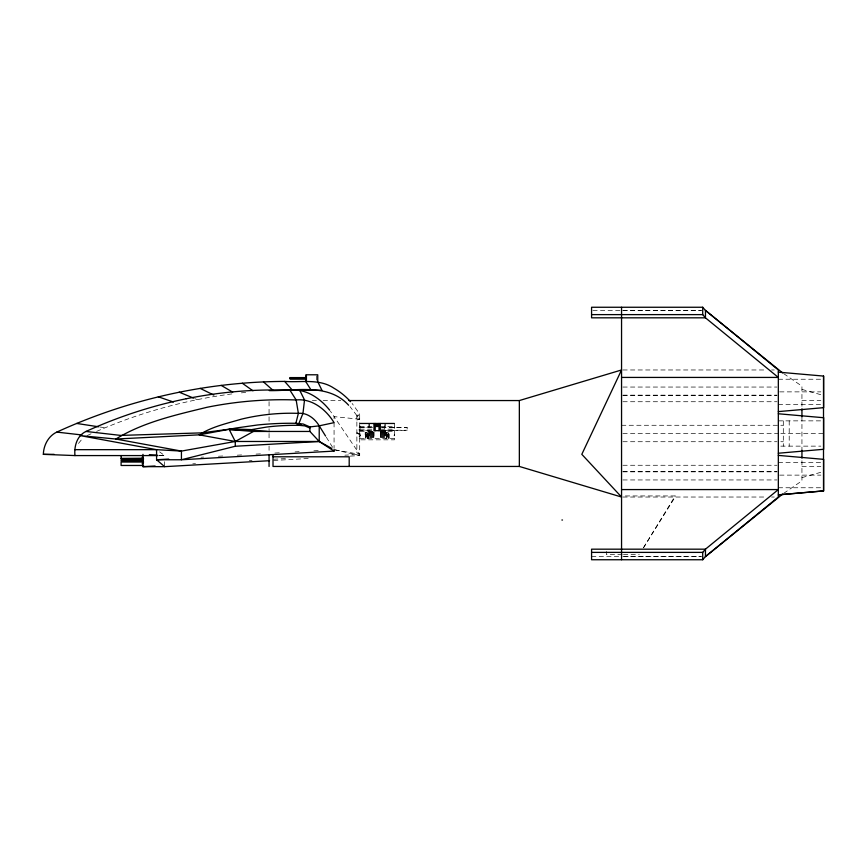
<?xml version="1.0" encoding="UTF-8"?>
<svg xmlns="http://www.w3.org/2000/svg" width="867" height="867" viewBox="0 0 867 867"><rect width="100%" height="100%" fill="white"/><g stroke="black" fill="none" stroke-linecap="round" stroke-linejoin="round"><path stroke-width="0.65" stroke-dasharray="4.33 3.25" d="M366.329 435.332C367.554 435.657 365.917 435.115 367.283 435.201M367.185 435.104L366.936 435.375M387.896 435.104C387.256 434.952 387.17 435.841 387.993 435.201M388.253 432.568L387.907 435.559L386.173 434.855M387.787 435.624L387.43 435.494M388.85 435.928L387.787 435.537M367.5 432.568L366.958 435.093L368.128 435.928M386.79 438.182L387.278 435.516M366.037 438.182L366.405 435.559L368.128 434.855M365.451 435.928L366.676 434.941M368.128 433.164L367.12 435.006M386.173 437.564L387.278 435.602M387.733 435.147L388.85 433.164M365.451 437.564L366.535 435.462M643.487 547.706L675.155 495.946L622.896 495.946M643.487 547.825L675.155 497.029L675.155 495.946M78.485 443.438L82.3 438.756M367.055 435.462L367.5 438.182M356.868 417.07L359.697 413.982L352.11 403.437M367.012 435.516L368.128 437.564M388.253 438.182L387.647 435.83M783.703 493.345L801.942 480.838L801.942 457.169M356.868 432.503L359.697 434.161L356.868 435.83L356.868 452.682L359.697 454.351L344.893 455.186M386.173 435.928L387.191 435.462M387.82 435.288L388.85 434.822M87.09 435.559L91.859 433.478M96.627 431.398C140.606 412.161 187.402 399.438 235.022 393.51M801.942 477.609L820.973 472.266M356.868 420.007L359.697 419.249L350.062 406.666M241.362 392.859L246.434 392.35M200.949 457.245L203.637 457.082M218.43 456.248L223.816 455.944M237.255 455.175L242.641 454.872M256.079 454.102L261.466 453.799M274.904 453.04L280.29 452.726M295.073 451.891L299.115 451.664M313.897 450.818L319.284 450.515M192.777 463.834L195.476 463.682M249.317 460.626L252.004 460.475M273.549 459.25L288.353 458.405M273.604 460.475L309.92 458.405M350.279 456.118L359.697 455.576L359.697 413.982L356.868 415.64L356.868 434.085L359.697 436.795M622.907 310.364L701.392 310.364M592.876 310.462L620.252 310.462M622.907 310.462L701.392 310.462M622.907 369.971L766.168 369.971M771.576 369.971L774.274 369.971M778.328 379.237L820.854 379.237M622.907 387.05L776.984 387.05M779.661 391.873L820.854 391.873M622.907 395.157L776.984 395.157M622.907 395.352L776.984 395.352M312.358 400.554L316.412 400.554M323.174 400.554L340.764 400.554M801.942 400.543L820.821 400.543M622.907 401.735L776.984 401.735M778.328 404.51L820.854 404.51M778.328 420.863L820.876 420.863M621.552 425.274L778.328 425.274M780.82 425.274L783.302 425.274M359.913 426.553L372.875 426.553M380.32 426.553L394.387 426.553M372.626 427.561L359.111 427.561L359.111 430.303L372.626 430.303M381.664 427.453L407.154 427.453L407.154 430.465L381.664 430.465M359.111 427.648L372.626 427.648M381.599 427.68L407.154 427.68M359.913 429.187L373.98 429.187M380.32 429.187L394.387 429.187M381.599 430.238L407.154 430.238M359.913 430.671L373.98 430.671L373.98 438.431M381.415 430.671L394.387 430.671M359.913 431.311L373.98 431.311M380.32 431.311L394.387 431.311M369.58 431.463L372.875 431.463M380.32 431.463L384.71 431.463M369.58 431.972L372.875 431.972M381.415 431.972L384.71 431.972M368.865 432.297L372.702 432.297M381.599 432.297L385.425 432.297M369.58 432.633L373.98 432.633M380.32 432.633L384.71 432.633M369.58 433.359L373.98 433.359M380.32 433.359L384.71 433.359M622.907 433.5L778.328 433.5M780.82 433.5L823.509 433.5M369.58 434.02L373.98 434.02M380.32 434.02L384.71 434.02M369.58 434.735L373.98 434.735M380.32 434.735L384.71 434.735M369.58 435.418L373.98 435.418M380.32 435.418L384.71 435.418M369.58 436.134L373.98 436.134M380.32 436.134L384.71 436.134M369.58 436.881L373.98 436.881M380.32 436.881L384.71 436.881M369.58 437.618L373.98 437.618M380.32 437.618L384.71 437.618M359.913 438.431L394.387 438.431M622.907 441.726L776.984 441.726M780.82 441.726L783.302 441.726M780.82 446.137L820.876 446.137M159.3 455.576L164.654 455.576L159.604 451.891M778.328 462.49L820.854 462.49M622.907 465.265L776.984 465.265M801.942 466.457L820.821 466.457M622.907 471.648L776.984 471.648M622.907 471.843L776.984 471.843M779.661 475.127L820.854 475.127M622.907 479.95L776.984 479.95M778.328 487.763L820.854 487.763M622.896 497.029L766.276 497.029M771.576 497.029L774.307 497.029M622.17 554.609L606.38 554.609L606.38 551.412M623.481 554.609L639.261 554.609M591.576 556.538L620.252 556.538M622.907 556.538L701.392 556.538L621.552 556.636M159.55 455.294L164.654 455.576M359.697 419.249L334.066 416.615L330.446 411.229M99.835 426.987L104.983 427.767M335.356 449.908L359.697 454.351L334.066 416.615L334.066 419.26M334.066 449.67L359.697 455.576M801.942 389.391L823.509 395.45M356.868 433.262L359.697 434.161M194.815 398.625L197.221 399.622M365.451 434.822L366.481 435.288M783.703 373.655L801.942 386.162L801.942 410.199M326.295 437.196L333.362 448.542M387.733 435.602L388.85 437.564M365.451 433.164L366.557 435.147L366.037 432.568M386.173 433.164L387.278 435.147L386.79 432.568M801.942 416.767L801.942 450.233M789.208 420.863L789.208 446.137M783.302 420.863L783.302 446.137M394.658 428.016L394.669 427.128L394.55 428.016M394.669 434.887L394.669 435.776L394.55 434.887M394.387 423.464L394.387 439.829L359.913 439.829L359.913 423.464M394.171 427.128L394.117 428.016M394.225 434.887L394.106 435.776M389.099 438.431L389.099 432.308L385.913 432.308L385.913 438.431M385.425 423.464L385.425 438.431M385.046 431.311L385.046 438.431M384.71 424.494L384.71 430.671M384.71 431.311L384.71 438.431M380.32 431.972L380.32 438.431M369.58 423.464L369.58 438.431M369.255 431.311L369.255 438.431M368.865 423.464L368.865 438.431M368.377 438.431L368.377 432.308L365.191 432.308L365.191 438.431M360.184 427.128L360.13 428.016L360.065 427.128M360.184 434.887L360.184 435.776M360.076 434.887L360.065 435.776M334.066 422.652L334.066 448.347M316.336 375.779L316.336 380.776M269.063 401.681L269.063 422.327M269.063 428.623L269.063 432.286M269.063 433.5L269.063 439.591M269.063 445.996L269.063 453.387M164.654 461.743L164.654 466.663M386.173 432.741L386.194 438.073L388.763 438.16L388.839 432.72L386.194 432.666M365.451 432.741L365.462 438.073L368.02 438.16L368.117 432.72L365.473 432.666"/><path stroke-width="1.3" d="M823.65 417.71L823.65 449.29L778.328 453.235M823.65 459.337L823.65 490.917L778.328 494.862M157.957 455.576L74.985 455.576L43.35 454.351C43.578 445.324 48.379 436.003 56.799 432.102C128.078 399.47 206.205 381.675 284.658 381.426C301.142 382.683 319.284 378.315 333.914 388.188C340.124 391.786 345.77 396.349 350.571 401.681M74.985 455.576C73.933 446.429 77.022 435.57 85.996 431.452C118.053 416.854 151.703 405.789 186.221 398.755M782.63 494.082L705.456 556.636L705.456 549.179L591.576 549.179L591.576 559.746L702.714 559.746L702.714 552.387L705.456 549.179L778.328 489.573L621.552 489.573M702.714 559.746L705.456 556.538L778.328 497.029L778.328 369.971L705.456 310.364L705.456 317.821L778.328 377.427L621.552 377.427M334.066 449.67L334.066 451.089L319.219 441.476L309.898 431.452L253.457 431.452L235.271 441.476L181.431 451.089L156.58 449.67L74.985 449.67M168.686 459.077L156.58 459.759L181.431 459.759L181.431 451.089L115.885 439.027L199.215 434.844L236.192 427.984L257.456 424.993A321.115 321.115 0 0 1 295.885 423.302L303.19 424.017L309.898 426.922L319.219 425.838L334.066 422.652C326.23 409.723 312.098 398.213 296.156 399.969A380.689 380.689 0 0 0 206.92 407.306C175.99 414.881 143.12 422.153 115.885 439.027L80.371 435.646L156.58 449.67L156.58 459.759L164.654 466.663L269.572 460.702M334.066 451.089L181.431 459.759L235.271 446.256L235.271 441.476L229.224 429.533L249.393 430.01L266.527 427.063A239.671 239.671 0 0 1 299.386 425.35L304.87 425.881L309.898 428.049M348.881 400.554L519.344 400.554L621.552 369.971L581.811 454.319L621.552 497.029L519.344 466.446L273.018 466.446L273.018 455.023M778.328 411.608L823.65 407.663L823.65 376.083L778.328 372.138M779.661 494.743L823.509 490.917L823.509 376.083M269.279 390.616C295.788 391.06 328.322 382.878 348.599 405.203M235.271 446.256L319.219 441.476L331.79 448.412M142.979 454.351L142.979 466.663L155.095 465.98M141.278 459.933L121.098 460.009L121.098 460.995L141.278 461.081M702.714 307.254L591.576 307.254L591.576 317.821L705.456 317.821L702.714 314.613L702.714 307.254L705.456 310.462L782.63 372.918M591.576 314.613L702.714 314.613M305.856 376.668L306.43 376.668M305.856 377.6L290.012 377.6L290.012 378.955L305.856 378.955M290.012 378.001L305.856 378.001M290.012 378.554L305.856 378.554M305.856 379.898L306.43 379.898M329.688 410.189C320.27 398.343 305.791 388.275 289.979 390.237A442.669 442.669 0 0 0 186.221 398.766M359.913 423.464L394.387 423.464M375.205 423.985L379.009 423.985M43.35 454.351L54.122 454.351M273.018 456.79L349.195 456.79L349.195 466.446M121.098 458.405L142.296 458.253M143.608 458.957L121.098 458.957L121.098 455.533M143.608 462.035L121.098 462.035L121.098 465.471L143.608 465.471M142.979 466.663L164.654 466.663M561.881 520.016L562.499 520.016M591.576 552.387L702.714 552.387M250.736 429.577L231.012 428.948L201.881 432.861L120.73 435.418L85.996 431.452M149.352 454.709L157.003 455.142M249.393 430.01L267.567 431.452M229.224 429.533L253.457 431.452M778.328 413.765L823.509 417.71M778.328 455.392L823.509 459.337M56.799 432.102L81.823 434.952M76.675 423.443L98.545 426.792M158.336 396.804L173.443 402.039M179.176 392.166L193.612 398.126M200.125 388.362L213.802 395.07M299.386 425.339L295.885 423.302L298.367 413.364L296.156 399.969L289.979 390.237L321.939 390.258L317.745 381.773L317.745 374.782L305.856 374.782L305.856 381.773L311.242 390.258M221.172 385.382L232.714 392.155M242.294 383.225L252.969 390.811M301.705 425.339L298.974 423.302L302.973 413.364L304.523 399.969L299.711 390.237M263.47 381.903L273.083 390.388M284.658 381.426L292.168 389.944M319.219 425.838C314.905 418.728 307.135 412.399 298.367 413.364A209.814 209.814 0 0 0 241.221 419.195C227.067 423.432 211.667 426.694 199.215 434.844L235.271 441.476L319.219 441.476L319.219 425.838L325.58 436.058M801.942 408.834L801.942 416.767M801.942 450.233L801.942 458.166M621.552 307.254L621.552 559.746M519.344 400.554L519.344 466.446M380.32 423.464L380.32 430.671L373.98 430.671L373.98 423.464M379.009 423.464L379.009 430.671M375.205 423.464L375.205 430.671M309.898 426.922L309.898 431.452M306.43 375.454L306.43 381.101M269.063 454.525L269.063 466.446M143.358 458.101L143.358 458.957M143.261 457.613L143.261 463.401M142.296 456.942L142.296 457.819M142.296 463.173L142.296 464.051M141.278 459.662L141.278 461.352M378.337 425.361L375.866 425.361L375.866 426.466L378.337 426.466L378.337 425.361"/></g></svg>
